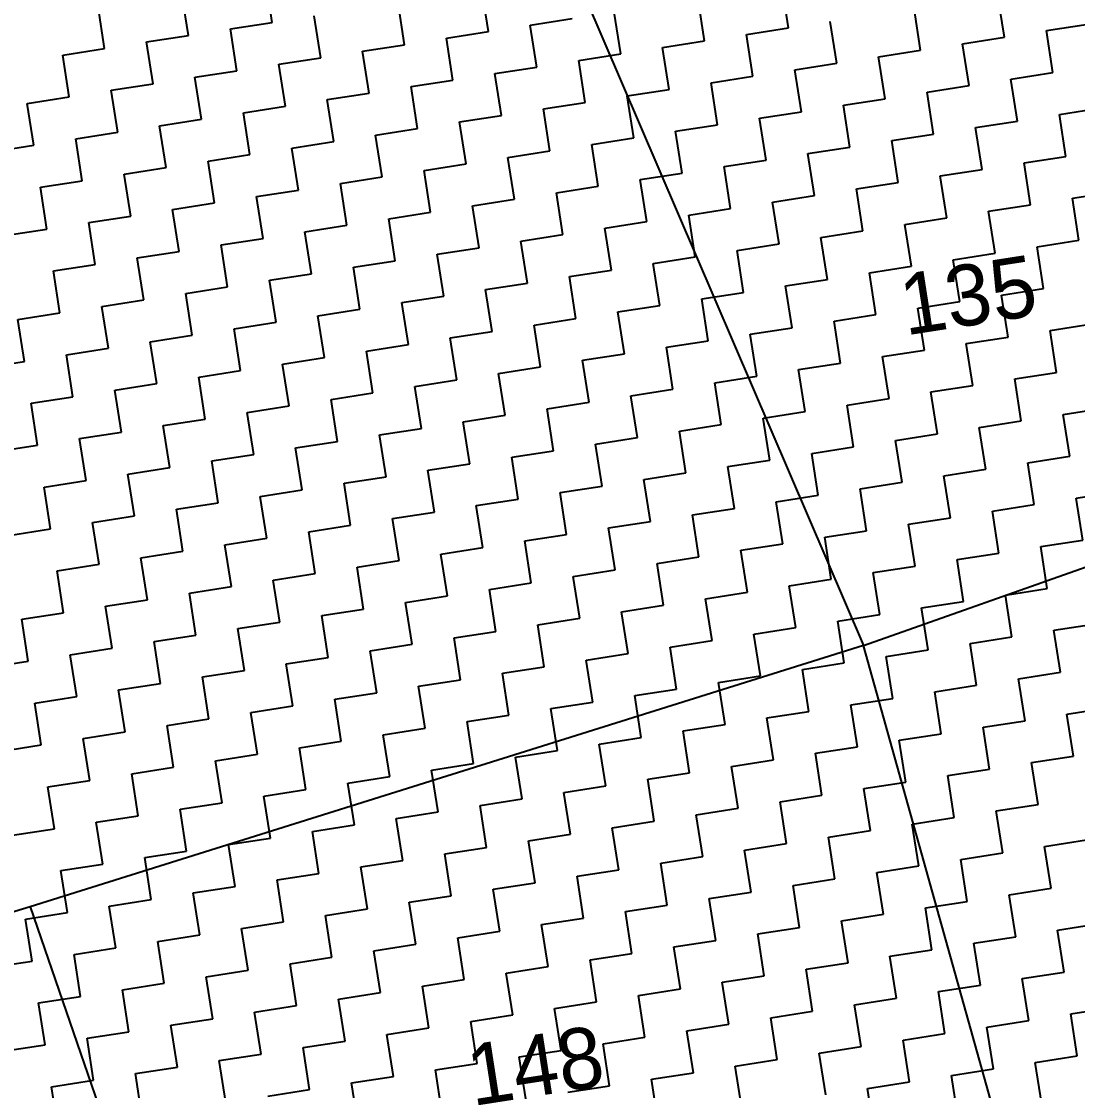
# Model space of a CAD drawing. Header units: metres. Extents: x 288488 to 290462, y 1999122 to 2001536.
# Drawn here: x 289401.4 to 289524.9, y 1999609.9 to 1999735 of the extents above; entities that cross this region are included whole.
import ezdxf
from ezdxf.enums import TextEntityAlignment as Align

# ---------------------------------------------------------------- set-up
doc = ezdxf.new("R2010")
doc.units = ezdxf.units.M
doc.header["$MEASUREMENT"] = 0
for name, color, linetype in [('POLY_HATCH', 12, 'Continuous'), ('POLY_PARCEL', 6, 'Continuous'), ('TEXT_PARCEL', 7, 'Continuous')]:
    doc.layers.add(name, color=color, linetype=linetype)
doc.styles.add('TEXT_MAP', font='')
doc.styles.get('TEXT_MAP').set_extended_font_data('Kruti Dev 050')

msp = doc.modelspace()

# ---------------------------------------------------------------- linework, layer by layer
at = {"layer": 'POLY_HATCH', "linetype": 'Continuous'}
for p, q in [((289430.74, 1999734.84), (289429.98, 1999739.74)), ((289420.94, 1999733.31), (289420.18, 1999738.21)), ((289456.01, 1999733.75), (289455.25, 1999738.65)), ((289491.08, 1999734.19), (289490.32, 1999739.09)), ((289446.21, 1999732.22), (289445.45, 1999737.13)), ((289481.28, 1999732.66), (289480.52, 1999737.56)), ((289516.35, 1999733.1), (289515.58, 1999738)), ((289411.14, 1999731.79), (289410.38, 1999736.69)), ((289471.48, 1999731.14), (289470.71, 1999736.04)), ((289506.55, 1999731.58), (289505.78, 1999736.48)), ((289425.84, 1999734.07), (289430.74, 1999734.84)), ((289436.41, 1999730.7), (289435.64, 1999735.6)), ((289460.91, 1999734.51), (289465.81, 1999735.28)), ((289461.67, 1999729.61), (289460.91, 1999734.51)), ((289496.74, 1999730.05), (289495.98, 1999734.95)), ((289521.25, 1999733.87), (289526.15, 1999734.63)), ((289416.04, 1999732.55), (289420.94, 1999733.31)), ((289426.61, 1999729.17), (289425.84, 1999734.07)), ((289451.11, 1999732.99), (289456.01, 1999733.75)), ((289486.18, 1999733.43), (289491.08, 1999734.19)), ((289486.94, 1999728.53), (289486.18, 1999733.43)), ((289522.01, 1999728.96), (289521.25, 1999733.87)), ((289416.8, 1999727.65), (289416.04, 1999732.55)), ((289441.31, 1999731.46), (289446.21, 1999732.22)), ((289451.87, 1999728.09), (289451.11, 1999732.99)), ((289476.38, 1999731.9), (289481.28, 1999732.66)), ((289477.14, 1999727), (289476.38, 1999731.9)), ((289511.45, 1999732.34), (289516.35, 1999733.1)), ((289512.21, 1999727.44), (289511.45, 1999732.34)), ((289406.24, 1999731.02), (289411.14, 1999731.79)), ((289407, 1999726.12), (289406.24, 1999731.02)), ((289431.51, 1999729.94), (289436.41, 1999730.7)), ((289442.07, 1999726.56), (289441.31, 1999731.46)), ((289466.58, 1999730.38), (289471.48, 1999731.14)), ((289501.64, 1999730.81), (289506.55, 1999731.58)), ((289502.41, 1999725.91), (289501.64, 1999730.81)), ((289432.27, 1999725.04), (289431.51, 1999729.94)), ((289456.77, 1999728.85), (289461.67, 1999729.61)), ((289467.34, 1999725.47), (289466.58, 1999730.38)), ((289491.84, 1999729.29), (289496.74, 1999730.05)), ((289421.7, 1999728.41), (289426.61, 1999729.17)), ((289422.47, 1999723.51), (289421.7, 1999728.41)), ((289457.54, 1999723.95), (289456.77, 1999728.85)), ((289482.04, 1999727.76), (289486.94, 1999728.53)), ((289492.61, 1999724.39), (289491.84, 1999729.29)), ((289517.11, 1999728.2), (289522.01, 1999728.96)), ((289517.87, 1999723.3), (289517.11, 1999728.2)), ((289411.9, 1999726.89), (289416.8, 1999727.65)), ((289412.67, 1999721.98), (289411.9, 1999726.89)), ((289446.97, 1999727.32), (289451.87, 1999728.09)), ((289447.73, 1999722.42), (289446.97, 1999727.32)), ((289472.24, 1999726.24), (289477.14, 1999727)), ((289482.8, 1999722.86), (289482.04, 1999727.76)), ((289507.31, 1999726.68), (289512.21, 1999727.44)), ((289402.1, 1999725.36), (289407, 1999726.12)), ((289437.17, 1999725.8), (289442.07, 1999726.56)), ((289437.93, 1999720.9), (289437.17, 1999725.8)), ((289473, 1999721.34), (289472.24, 1999726.24)), ((289497.51, 1999725.15), (289502.41, 1999725.91)), ((289508.07, 1999721.77), (289507.31, 1999726.68)), ((289402.86, 1999720.46), (289402.1, 1999725.36)), ((289427.37, 1999724.27), (289432.27, 1999725.04)), ((289462.44, 1999724.71), (289467.34, 1999725.47)), ((289463.2, 1999719.81), (289462.44, 1999724.71)), ((289487.7, 1999723.62), (289492.61, 1999724.39)), ((289498.27, 1999720.25), (289497.51, 1999725.15)), ((289522.77, 1999724.06), (289527.67, 1999724.83)), ((289417.57, 1999722.75), (289422.47, 1999723.51)), ((289428.13, 1999719.37), (289427.37, 1999724.27)), ((289452.64, 1999723.19), (289457.54, 1999723.95)), ((289453.4, 1999718.28), (289452.64, 1999723.19)), ((289488.47, 1999718.72), (289487.7, 1999723.62)), ((289512.97, 1999722.54), (289517.87, 1999723.3)), ((289523.54, 1999719.16), (289522.77, 1999724.06)), ((289407.76, 1999721.22), (289412.67, 1999721.98)), ((289418.33, 1999717.85), (289417.57, 1999722.75)), ((289442.83, 1999721.66), (289447.73, 1999722.42)), ((289477.9, 1999722.1), (289482.8, 1999722.86)), ((289478.67, 1999717.2), (289477.9, 1999722.1)), ((289513.73, 1999717.64), (289512.97, 1999722.54)), ((289408.53, 1999716.32), (289407.76, 1999721.22)), ((289433.03, 1999720.13), (289437.93, 1999720.9)), ((289443.6, 1999716.76), (289442.83, 1999721.66)), ((289468.1, 1999720.57), (289473, 1999721.34)), ((289503.17, 1999721.01), (289508.07, 1999721.77)), ((289503.93, 1999716.11), (289503.17, 1999721.01)), ((289397.96, 1999719.7), (289402.86, 1999720.46)), ((289433.79, 1999715.23), (289433.03, 1999720.13)), ((289458.3, 1999719.05), (289463.2, 1999719.81)), ((289468.86, 1999715.67), (289468.1, 1999720.57)), ((289493.37, 1999719.49), (289498.27, 1999720.25)), ((289494.13, 1999714.59), (289493.37, 1999719.49)), ((289423.23, 1999718.61), (289428.13, 1999719.37)), ((289423.99, 1999713.71), (289423.23, 1999718.61)), ((289448.5, 1999717.52), (289453.4, 1999718.28)), ((289459.06, 1999714.15), (289458.3, 1999719.05)), ((289483.57, 1999717.96), (289488.47, 1999718.72)), ((289518.64, 1999718.4), (289523.54, 1999719.16)), ((289519.4, 1999713.5), (289518.64, 1999718.4)), ((289413.43, 1999717.08), (289418.33, 1999717.85)), ((289414.19, 1999712.18), (289413.43, 1999717.08)), ((289449.26, 1999712.62), (289448.5, 1999717.52)), ((289473.76, 1999716.44), (289478.67, 1999717.2)), ((289484.33, 1999713.06), (289483.57, 1999717.96)), ((289508.83, 1999716.87), (289513.73, 1999717.64)), ((289403.63, 1999715.56), (289408.53, 1999716.32)), ((289438.7, 1999716), (289443.6, 1999716.76)), ((289439.46, 1999711.1), (289438.7, 1999716)), ((289463.96, 1999714.91), (289468.86, 1999715.67)), ((289474.53, 1999711.53), (289473.76, 1999716.44)), ((289499.03, 1999715.35), (289503.93, 1999716.11)), ((289509.6, 1999711.97), (289508.83, 1999716.87)), ((289404.39, 1999710.66), (289403.63, 1999715.56)), ((289428.89, 1999714.47), (289433.79, 1999715.23)), ((289429.66, 1999709.57), (289428.89, 1999714.47)), ((289464.73, 1999710.01), (289463.96, 1999714.91)), ((289489.23, 1999713.82), (289494.13, 1999714.59)), ((289499.79, 1999710.45), (289499.03, 1999715.35)), ((289524.3, 1999714.26), (289529.2, 1999715.02)), ((289419.09, 1999712.95), (289423.99, 1999713.71)), ((289454.16, 1999713.38), (289459.06, 1999714.15)), ((289454.92, 1999708.48), (289454.16, 1999713.38)), ((289489.99, 1999708.92), (289489.23, 1999713.82)), ((289514.5, 1999712.74), (289519.4, 1999713.5)), ((289525.06, 1999709.36), (289524.3, 1999714.26)), ((289409.29, 1999711.42), (289414.19, 1999712.18)), ((289419.85, 1999708.04), (289419.09, 1999712.95)), ((289444.36, 1999711.86), (289449.26, 1999712.62)), ((289479.43, 1999712.3), (289484.33, 1999713.06)), ((289480.19, 1999707.4), (289479.43, 1999712.3)), ((289504.7, 1999711.21), (289509.6, 1999711.97)), ((289515.26, 1999707.84), (289514.5, 1999712.74)), ((289399.49, 1999709.89), (289404.39, 1999710.66)), ((289410.05, 1999706.52), (289409.29, 1999711.42)), ((289434.56, 1999710.33), (289439.46, 1999711.1)), ((289445.12, 1999706.96), (289444.36, 1999711.86)), ((289469.63, 1999710.77), (289474.53, 1999711.53)), ((289470.39, 1999705.87), (289469.63, 1999710.77)), ((289505.46, 1999706.31), (289504.7, 1999711.21)), ((289424.76, 1999708.81), (289429.66, 1999709.57)), ((289435.32, 1999705.43), (289434.56, 1999710.33)), ((289459.82, 1999709.25), (289464.73, 1999710.01)), ((289494.89, 1999709.68), (289499.79, 1999710.45)), ((289495.66, 1999704.78), (289494.89, 1999709.68)), ((289425.52, 1999703.91), (289424.76, 1999708.81)), ((289450.02, 1999707.72), (289454.92, 1999708.48)), ((289460.59, 1999704.35), (289459.82, 1999709.25)), ((289485.09, 1999708.16), (289489.99, 1999708.92)), ((289485.85, 1999703.26), (289485.09, 1999708.16)), ((289520.16, 1999708.6), (289525.06, 1999709.36)), ((289520.92, 1999703.7), (289520.16, 1999708.6)), ((289414.95, 1999707.28), (289419.85, 1999708.04)), ((289415.72, 1999702.38), (289414.95, 1999707.28)), ((289440.22, 1999706.19), (289445.12, 1999706.96)), ((289450.79, 1999702.82), (289450.02, 1999707.72)), ((289475.29, 1999706.63), (289480.19, 1999707.4)), ((289510.36, 1999707.07), (289515.26, 1999707.84)), ((289511.12, 1999702.17), (289510.36, 1999707.07)), ((289405.15, 1999705.76), (289410.05, 1999706.52)), ((289405.91, 1999700.86), (289405.15, 1999705.76)), ((289440.98, 1999701.29), (289440.22, 1999706.19)), ((289465.49, 1999705.11), (289470.39, 1999705.87)), ((289476.05, 1999701.73), (289475.29, 1999706.63)), ((289500.56, 1999705.55), (289505.46, 1999706.31)), ((289430.42, 1999704.67), (289435.32, 1999705.43)), ((289431.18, 1999699.77), (289430.42, 1999704.67)), ((289466.25, 1999700.21), (289465.49, 1999705.11)), ((289490.76, 1999704.02), (289495.66, 1999704.78)), ((289501.32, 1999700.65), (289500.56, 1999705.55)), ((289420.62, 1999703.14), (289425.52, 1999703.91)), ((289421.38, 1999698.24), (289420.62, 1999703.14)), ((289455.69, 1999703.58), (289460.59, 1999704.35)), ((289456.45, 1999698.68), (289455.69, 1999703.58)), ((289480.95, 1999702.5), (289485.85, 1999703.26)), ((289491.52, 1999699.12), (289490.76, 1999704.02)), ((289516.02, 1999702.93), (289520.92, 1999703.7)), ((289410.82, 1999701.62), (289415.72, 1999702.38)), ((289445.88, 1999702.06), (289450.79, 1999702.82)), ((289446.65, 1999697.16), (289445.88, 1999702.06)), ((289481.72, 1999697.59), (289480.95, 1999702.5)), ((289506.22, 1999701.41), (289511.12, 1999702.17)), ((289516.79, 1999698.03), (289516.02, 1999702.93)), ((289401.01, 1999700.09), (289405.91, 1999700.86)), ((289411.58, 1999696.72), (289410.82, 1999701.62)), ((289436.08, 1999700.53), (289440.98, 1999701.29)), ((289471.15, 1999700.97), (289476.05, 1999701.73)), ((289471.91, 1999696.07), (289471.15, 1999700.97)), ((289496.42, 1999699.88), (289501.32, 1999700.65)), ((289506.98, 1999696.51), (289506.22, 1999701.41)), ((289401.78, 1999695.19), (289401.01, 1999700.09)), ((289426.28, 1999699.01), (289431.18, 1999699.77)), ((289436.85, 1999695.63), (289436.08, 1999700.53)), ((289461.35, 1999699.44), (289466.25, 1999700.21)), ((289462.11, 1999694.54), (289461.35, 1999699.44)), ((289497.18, 1999694.98), (289496.42, 1999699.88)), ((289521.69, 1999698.8), (289526.59, 1999699.56)), ((289416.48, 1999697.48), (289421.38, 1999698.24)), ((289427.04, 1999694.1), (289426.28, 1999699.01)), ((289451.55, 1999697.92), (289456.45, 1999698.68)), ((289486.62, 1999698.36), (289491.52, 1999699.12)), ((289487.38, 1999693.46), (289486.62, 1999698.36)), ((289522.45, 1999693.9), (289521.69, 1999698.8)), ((289417.24, 1999692.58), (289416.48, 1999697.48)), ((289441.75, 1999696.39), (289446.65, 1999697.16)), ((289452.31, 1999693.02), (289451.55, 1999697.92)), ((289476.82, 1999696.83), (289481.72, 1999697.59)), ((289511.89, 1999697.27), (289516.79, 1999698.03)), ((289512.65, 1999692.37), (289511.89, 1999697.27)), ((289406.68, 1999695.95), (289411.58, 1999696.72)), ((289407.44, 1999691.05), (289406.68, 1999695.95)), ((289431.94, 1999694.87), (289436.85, 1999695.63)), ((289442.51, 1999691.49), (289441.75, 1999696.39)), ((289467.01, 1999695.31), (289471.91, 1999696.07)), ((289477.58, 1999691.93), (289476.82, 1999696.83)), ((289502.08, 1999695.74), (289506.98, 1999696.51)), ((289502.85, 1999690.84), (289502.08, 1999695.74)), ((289396.88, 1999694.43), (289401.78, 1999695.19)), ((289432.71, 1999689.97), (289431.94, 1999694.87)), ((289457.21, 1999693.78), (289462.11, 1999694.54)), ((289467.78, 1999690.41), (289467.01, 1999695.31)), ((289492.28, 1999694.22), (289497.18, 1999694.98)), ((289422.14, 1999693.34), (289427.04, 1999694.1)), ((289422.91, 1999688.44), (289422.14, 1999693.34)), ((289457.98, 1999688.88), (289457.21, 1999693.78)), ((289482.48, 1999692.69), (289487.38, 1999693.46)), ((289493.04, 1999689.32), (289492.28, 1999694.22)), ((289517.55, 1999693.13), (289522.45, 1999693.9)), ((289518.31, 1999688.23), (289517.55, 1999693.13)), ((289412.34, 1999691.82), (289417.24, 1999692.58)), ((289447.41, 1999692.25), (289452.31, 1999693.02)), ((289448.17, 1999687.35), (289447.41, 1999692.25)), ((289472.68, 1999691.17), (289477.58, 1999691.93)), ((289483.24, 1999687.79), (289482.48, 1999692.69)), ((289507.75, 1999691.61), (289512.65, 1999692.37)), ((289402.54, 1999690.29), (289407.44, 1999691.05)), ((289413.1, 1999686.92), (289412.34, 1999691.82)), ((289437.61, 1999690.73), (289442.51, 1999691.49)), ((289438.37, 1999685.83), (289437.61, 1999690.73)), ((289473.44, 1999686.27), (289472.68, 1999691.17)), ((289497.95, 1999690.08), (289502.85, 1999690.84)), ((289508.51, 1999686.71), (289507.75, 1999691.61)), ((289403.3, 1999685.39), (289402.54, 1999690.29)), ((289427.81, 1999689.2), (289432.71, 1999689.97)), ((289462.88, 1999689.64), (289467.78, 1999690.41)), ((289463.64, 1999684.74), (289462.88, 1999689.64)), ((289498.71, 1999685.18), (289497.95, 1999690.08)), ((289523.21, 1999688.99), (289528.11, 1999689.76)), ((289418, 1999687.68), (289422.91, 1999688.44)), ((289428.57, 1999684.3), (289427.81, 1999689.2)), ((289453.07, 1999688.12), (289457.98, 1999688.88)), ((289453.84, 1999683.22), (289453.07, 1999688.12)), ((289488.14, 1999688.56), (289493.04, 1999689.32)), ((289488.91, 1999683.65), (289488.14, 1999688.56)), ((289513.41, 1999687.47), (289518.31, 1999688.23)), ((289523.98, 1999684.09), (289523.21, 1999688.99)), ((289408.2, 1999686.15), (289413.1, 1999686.92)), ((289418.77, 1999682.78), (289418, 1999687.68)), ((289443.27, 1999686.59), (289448.17, 1999687.35)), ((289478.34, 1999687.03), (289483.24, 1999687.79)), ((289479.1, 1999682.13), (289478.34, 1999687.03)), ((289514.17, 1999682.57), (289513.41, 1999687.47)), ((289408.97, 1999681.25), (289408.2, 1999686.15)), ((289433.47, 1999685.07), (289438.37, 1999685.83)), ((289444.04, 1999681.69), (289443.27, 1999686.59)), ((289468.54, 1999685.5), (289473.44, 1999686.27)), ((289503.61, 1999685.94), (289508.51, 1999686.71)), ((289504.37, 1999681.04), (289503.61, 1999685.94)), ((289398.4, 1999684.63), (289403.3, 1999685.39)), ((289434.23, 1999680.16), (289433.47, 1999685.07)), ((289458.74, 1999683.98), (289463.64, 1999684.74)), ((289469.3, 1999680.6), (289468.54, 1999685.5)), ((289493.81, 1999684.42), (289498.71, 1999685.18)), ((289494.57, 1999679.52), (289493.81, 1999684.42)), ((289423.67, 1999683.54), (289428.57, 1999684.3)), ((289424.43, 1999678.64), (289423.67, 1999683.54)), ((289448.94, 1999682.45), (289453.84, 1999683.22)), ((289459.5, 1999679.08), (289458.74, 1999683.98)), ((289484.01, 1999682.89), (289488.91, 1999683.65)), ((289519.07, 1999683.33), (289523.98, 1999684.09)), ((289519.84, 1999678.43), (289519.07, 1999683.33)), ((289413.87, 1999682.01), (289418.77, 1999682.78)), ((289414.63, 1999677.11), (289413.87, 1999682.01)), ((289449.7, 1999677.55), (289448.94, 1999682.45)), ((289474.2, 1999681.37), (289479.1, 1999682.13)), ((289484.77, 1999677.99), (289484.01, 1999682.89)), ((289509.27, 1999681.8), (289514.17, 1999682.57)), ((289404.07, 1999680.49), (289408.97, 1999681.25)), ((289439.13, 1999680.93), (289444.04, 1999681.69)), ((289439.9, 1999676.03), (289439.13, 1999680.93)), ((289474.97, 1999676.47), (289474.2, 1999681.37)), ((289499.47, 1999680.28), (289504.37, 1999681.04)), ((289510.04, 1999676.9), (289509.27, 1999681.8)), ((289404.83, 1999675.59), (289404.07, 1999680.49)), ((289429.33, 1999679.4), (289434.23, 1999680.16)), ((289430.1, 1999674.5), (289429.33, 1999679.4)), ((289464.4, 1999679.84), (289469.3, 1999680.6)), ((289465.16, 1999674.94), (289464.4, 1999679.84)), ((289489.67, 1999678.75), (289494.57, 1999679.52)), ((289500.23, 1999675.38), (289499.47, 1999680.28)), ((289524.74, 1999679.19), (289529.64, 1999679.96)), ((289419.53, 1999677.88), (289424.43, 1999678.64)), ((289454.6, 1999678.31), (289459.5, 1999679.08)), ((289455.36, 1999673.41), (289454.6, 1999678.31)), ((289490.43, 1999673.85), (289489.67, 1999678.75)), ((289514.94, 1999677.67), (289519.84, 1999678.43)), ((289525.5, 1999674.29), (289524.74, 1999679.19)), ((289409.73, 1999676.35), (289414.63, 1999677.11)), ((289420.29, 1999672.98), (289419.53, 1999677.88)), ((289444.8, 1999676.79), (289449.7, 1999677.55)), ((289479.87, 1999677.23), (289484.77, 1999677.99)), ((289480.63, 1999672.33), (289479.87, 1999677.23)), ((289505.13, 1999676.14), (289510.04, 1999676.9)), ((289515.7, 1999672.77), (289514.94, 1999677.67)), ((289410.49, 1999671.45), (289409.73, 1999676.35)), ((289435, 1999675.26), (289439.9, 1999676.03)), ((289445.56, 1999671.89), (289444.8, 1999676.79)), ((289470.07, 1999675.7), (289474.97, 1999676.47)), ((289470.83, 1999670.8), (289470.07, 1999675.7)), ((289505.9, 1999671.24), (289505.13, 1999676.14)), ((289399.93, 1999674.82), (289404.83, 1999675.59)), ((289425.19, 1999673.74), (289430.1, 1999674.5)), ((289435.76, 1999670.36), (289435, 1999675.26)), ((289460.26, 1999674.18), (289465.16, 1999674.94)), ((289495.33, 1999674.62), (289500.23, 1999675.38)), ((289496.1, 1999669.71), (289495.33, 1999674.62)), ((289425.96, 1999668.84), (289425.19, 1999673.74)), ((289450.46, 1999672.65), (289455.36, 1999673.41)), ((289461.03, 1999669.28), (289460.26, 1999674.18)), ((289485.53, 1999673.09), (289490.43, 1999673.85)), ((289520.6, 1999673.53), (289525.5, 1999674.29)), ((289521.36, 1999668.63), (289520.6, 1999673.53)), ((289415.39, 1999672.21), (289420.29, 1999672.98)), ((289416.16, 1999667.31), (289415.39, 1999672.21)), ((289440.66, 1999671.13), (289445.56, 1999671.89)), ((289451.22, 1999667.75), (289450.46, 1999672.65)), ((289475.73, 1999671.56), (289480.63, 1999672.33)), ((289486.29, 1999668.19), (289485.53, 1999673.09)), ((289510.8, 1999672), (289515.7, 1999672.77)), ((289511.56, 1999667.1), (289510.8, 1999672)), ((289405.59, 1999670.69), (289410.49, 1999671.45)), ((289406.35, 1999665.79), (289405.59, 1999670.69)), ((289441.42, 1999666.22), (289440.66, 1999671.13)), ((289465.93, 1999670.04), (289470.83, 1999670.8)), ((289476.49, 1999666.66), (289475.73, 1999671.56)), ((289501, 1999670.48), (289505.9, 1999671.24)), ((289430.86, 1999669.6), (289435.76, 1999670.36)), ((289431.62, 1999664.7), (289430.86, 1999669.6)), ((289466.69, 1999665.14), (289465.93, 1999670.04)), ((289491.19, 1999668.95), (289496.1, 1999669.71)), ((289501.76, 1999665.58), (289501, 1999670.48)), ((289421.06, 1999668.07), (289425.96, 1999668.84)), ((289456.13, 1999668.51), (289461.03, 1999669.28)), ((289456.89, 1999663.61), (289456.13, 1999668.51)), ((289481.39, 1999667.43), (289486.29, 1999668.19)), ((289491.96, 1999664.05), (289491.19, 1999668.95)), ((289516.46, 1999667.86), (289521.36, 1999668.63)), ((289411.25, 1999666.55), (289416.16, 1999667.31)), ((289421.82, 1999663.17), (289421.06, 1999668.07)), ((289446.32, 1999666.99), (289451.22, 1999667.75)), ((289447.09, 1999662.09), (289446.32, 1999666.99)), ((289482.16, 1999662.53), (289481.39, 1999667.43)), ((289506.66, 1999666.34), (289511.56, 1999667.1)), ((289517.22, 1999662.96), (289516.46, 1999667.86)), ((289401.45, 1999665.02), (289406.35, 1999665.79)), ((289412.02, 1999661.65), (289411.25, 1999666.55)), ((289436.52, 1999665.46), (289441.42, 1999666.22)), ((289471.59, 1999665.9), (289476.49, 1999666.66)), ((289472.35, 1999661), (289471.59, 1999665.9)), ((289507.42, 1999661.44), (289506.66, 1999666.34)), ((289402.22, 1999660.12), (289401.45, 1999665.02)), ((289426.72, 1999663.94), (289431.62, 1999664.7)), ((289437.28, 1999660.56), (289436.52, 1999665.46)), ((289461.79, 1999664.37), (289466.69, 1999665.14)), ((289462.55, 1999659.47), (289461.79, 1999664.37)), ((289496.86, 1999664.81), (289501.76, 1999665.58)), ((289497.62, 1999659.91), (289496.86, 1999664.81)), ((289522.13, 1999663.73), (289527.03, 1999664.49)), ((289416.92, 1999662.41), (289421.82, 1999663.17)), ((289427.48, 1999659.04), (289426.72, 1999663.94)), ((289451.99, 1999662.85), (289456.89, 1999663.61)), ((289487.06, 1999663.29), (289491.96, 1999664.05)), ((289487.82, 1999658.39), (289487.06, 1999663.29)), ((289522.89, 1999658.83), (289522.13, 1999663.73)), ((289417.68, 1999657.51), (289416.92, 1999662.41)), ((289442.19, 1999661.32), (289447.09, 1999662.09)), ((289452.75, 1999657.95), (289451.99, 1999662.85)), ((289477.25, 1999661.76), (289482.16, 1999662.53)), ((289512.32, 1999662.2), (289517.22, 1999662.96)), ((289513.09, 1999657.3), (289512.32, 1999662.2)), ((289407.12, 1999660.88), (289412.02, 1999661.65)), ((289407.88, 1999655.98), (289407.12, 1999660.88)), ((289442.95, 1999656.42), (289442.19, 1999661.32)), ((289467.45, 1999660.24), (289472.35, 1999661)), ((289478.02, 1999656.86), (289477.25, 1999661.76)), ((289502.52, 1999660.68), (289507.42, 1999661.44)), ((289503.28, 1999655.77), (289502.52, 1999660.68)), ((289397.31, 1999659.36), (289402.22, 1999660.12)), ((289432.38, 1999659.8), (289437.28, 1999660.56)), ((289433.15, 1999654.9), (289432.38, 1999659.8)), ((289457.65, 1999658.71), (289462.55, 1999659.47)), ((289468.22, 1999655.34), (289467.45, 1999660.24)), ((289492.72, 1999659.15), (289497.62, 1999659.91)), ((289422.58, 1999658.27), (289427.48, 1999659.04)), ((289423.34, 1999653.37), (289422.58, 1999658.27)), ((289458.41, 1999653.81), (289457.65, 1999658.71)), ((289482.92, 1999657.62), (289487.82, 1999658.39)), ((289493.48, 1999654.25), (289492.72, 1999659.15)), ((289517.99, 1999658.06), (289522.89, 1999658.83)), ((289412.78, 1999656.75), (289417.68, 1999657.51)), ((289447.85, 1999657.19), (289452.75, 1999657.95)), ((289448.61, 1999652.28), (289447.85, 1999657.19)), ((289473.12, 1999656.1), (289478.02, 1999656.86)), ((289483.68, 1999652.72), (289482.92, 1999657.62)), ((289508.19, 1999656.54), (289513.09, 1999657.3)), ((289518.75, 1999653.16), (289517.99, 1999658.06)), ((289402.98, 1999655.22), (289407.88, 1999655.98)), ((289413.54, 1999651.85), (289412.78, 1999656.75)), ((289438.05, 1999655.66), (289442.95, 1999656.42)), ((289438.81, 1999650.76), (289438.05, 1999655.66)), ((289473.88, 1999651.2), (289473.12, 1999656.1)), ((289498.38, 1999655.01), (289503.28, 1999655.77)), ((289508.95, 1999651.64), (289508.19, 1999656.54)), ((289403.74, 1999650.32), (289402.98, 1999655.22)), ((289428.25, 1999654.13), (289433.15, 1999654.9)), ((289463.31, 1999654.57), (289468.22, 1999655.34)), ((289464.08, 1999649.67), (289463.31, 1999654.57)), ((289499.15, 1999650.11), (289498.38, 1999655.01)), ((289523.65, 1999653.92), (289528.55, 1999654.69)), ((289418.44, 1999652.61), (289423.34, 1999653.37)), ((289429.01, 1999649.23), (289428.25, 1999654.13)), ((289453.51, 1999653.05), (289458.41, 1999653.81)), ((289488.58, 1999653.49), (289493.48, 1999654.25)), ((289489.34, 1999648.59), (289488.58, 1999653.49)), ((289513.85, 1999652.4), (289518.75, 1999653.16)), ((289524.41, 1999649.02), (289523.65, 1999653.92)), ((289408.64, 1999651.08), (289413.54, 1999651.85)), ((289419.21, 1999647.71), (289418.44, 1999652.61)), ((289443.71, 1999651.52), (289448.61, 1999652.28)), ((289454.28, 1999648.15), (289453.51, 1999653.05)), ((289478.78, 1999651.96), (289483.68, 1999652.72)), ((289479.54, 1999647.06), (289478.78, 1999651.96)), ((289514.61, 1999647.5), (289513.85, 1999652.4)), ((289409.4, 1999646.18), (289408.64, 1999651.08)), ((289433.91, 1999650), (289438.81, 1999650.76)), ((289444.47, 1999646.62), (289443.71, 1999651.52)), ((289468.98, 1999650.43), (289473.88, 1999651.2)), ((289504.05, 1999650.87), (289508.95, 1999651.64)), ((289504.81, 1999645.97), (289504.05, 1999650.87)), ((289398.84, 1999649.56), (289403.74, 1999650.32)), ((289434.67, 1999645.1), (289433.91, 1999650)), ((289459.18, 1999648.91), (289464.08, 1999649.67)), ((289469.74, 1999645.53), (289468.98, 1999650.43)), ((289494.25, 1999649.35), (289499.15, 1999650.11)), ((289495.01, 1999644.45), (289494.25, 1999649.35)), ((289424.11, 1999648.47), (289429.01, 1999649.23)), ((289424.87, 1999643.57), (289424.11, 1999648.47)), ((289449.37, 1999647.38), (289454.28, 1999648.15)), ((289459.94, 1999644.01), (289459.18, 1999648.91)), ((289484.44, 1999647.82), (289489.34, 1999648.59)), ((289519.51, 1999648.26), (289524.41, 1999649.02)), ((289520.28, 1999643.36), (289519.51, 1999648.26)), ((289414.31, 1999646.94), (289419.21, 1999647.71)), ((289415.07, 1999642.04), (289414.31, 1999646.94)), ((289450.14, 1999642.48), (289449.37, 1999647.38)), ((289474.64, 1999646.3), (289479.54, 1999647.06)), ((289485.21, 1999642.92), (289484.44, 1999647.82)), ((289509.71, 1999646.74), (289514.61, 1999647.5)), ((289404.5, 1999645.42), (289409.4, 1999646.18)), ((289439.57, 1999645.86), (289444.47, 1999646.62)), ((289440.34, 1999640.96), (289439.57, 1999645.86)), ((289475.4, 1999641.4), (289474.64, 1999646.3)), ((289499.91, 1999645.21), (289504.81, 1999645.97)), ((289510.47, 1999641.83), (289509.71, 1999646.74)), ((289405.27, 1999640.52), (289404.5, 1999645.42)), ((289429.77, 1999644.33), (289434.67, 1999645.1)), ((289464.84, 1999644.77), (289469.74, 1999645.53)), ((289465.6, 1999639.87), (289464.84, 1999644.77)), ((289490.11, 1999643.68), (289495.01, 1999644.45)), ((289500.67, 1999640.31), (289499.91, 1999645.21)), ((289419.97, 1999642.81), (289424.87, 1999643.57)), ((289430.53, 1999639.43), (289429.77, 1999644.33)), ((289455.04, 1999643.25), (289459.94, 1999644.01)), ((289455.8, 1999638.34), (289455.04, 1999643.25)), ((289490.87, 1999638.78), (289490.11, 1999643.68)), ((289515.38, 1999642.6), (289520.28, 1999643.36)), ((289410.17, 1999641.28), (289415.07, 1999642.04)), ((289420.73, 1999637.91), (289419.97, 1999642.81)), ((289445.24, 1999641.72), (289450.14, 1999642.48)), ((289480.31, 1999642.16), (289485.21, 1999642.92)), ((289481.07, 1999637.26), (289480.31, 1999642.16)), ((289516.14, 1999637.7), (289515.38, 1999642.6)), ((289410.93, 1999636.38), (289410.17, 1999641.28)), ((289435.43, 1999640.19), (289440.34, 1999640.96)), ((289446, 1999636.82), (289445.24, 1999641.72)), ((289470.5, 1999640.63), (289475.4, 1999641.4)), ((289471.27, 1999635.73), (289470.5, 1999640.63)), ((289505.57, 1999641.07), (289510.47, 1999641.83)), ((289506.34, 1999636.17), (289505.57, 1999641.07)), ((289400.37, 1999639.76), (289405.27, 1999640.52)), ((289425.63, 1999638.67), (289430.53, 1999639.43)), ((289436.2, 1999635.29), (289435.43, 1999640.19)), ((289460.7, 1999639.11), (289465.6, 1999639.87)), ((289495.77, 1999639.55), (289500.67, 1999640.31)), ((289496.53, 1999634.65), (289495.77, 1999639.55)), ((289426.4, 1999633.77), (289425.63, 1999638.67)), ((289450.9, 1999637.58), (289455.8, 1999638.34)), ((289461.47, 1999634.21), (289460.7, 1999639.11)), ((289485.97, 1999638.02), (289490.87, 1999638.78)), ((289521.04, 1999638.46), (289525.94, 1999639.22)), ((289521.8, 1999633.56), (289521.04, 1999638.46)), ((289415.83, 1999637.14), (289420.73, 1999637.91)), ((289416.59, 1999632.24), (289415.83, 1999637.14)), ((289451.66, 1999632.68), (289450.9, 1999637.58)), ((289476.17, 1999636.5), (289481.07, 1999637.26)), ((289486.73, 1999633.12), (289485.97, 1999638.02)), ((289511.24, 1999636.93), (289516.14, 1999637.7)), ((289512, 1999632.03), (289511.24, 1999636.93)), ((289406.03, 1999635.62), (289410.93, 1999636.38)), ((289406.79, 1999630.72), (289406.03, 1999635.62)), ((289441.1, 1999636.06), (289446, 1999636.82)), ((289441.86, 1999631.16), (289441.1, 1999636.06)), ((289466.37, 1999634.97), (289471.27, 1999635.73)), ((289476.93, 1999631.59), (289476.17, 1999636.5)), ((289501.44, 1999635.41), (289506.34, 1999636.17)), ((289431.3, 1999634.53), (289436.2, 1999635.29)), ((289432.06, 1999629.63), (289431.3, 1999634.53)), ((289467.13, 1999630.07), (289466.37, 1999634.97)), ((289491.63, 1999633.88), (289496.53, 1999634.65)), ((289502.2, 1999630.51), (289501.44, 1999635.41)), ((289421.49, 1999633.01), (289426.4, 1999633.77)), ((289456.56, 1999633.44), (289461.47, 1999634.21)), ((289457.33, 1999628.54), (289456.56, 1999633.44)), ((289481.83, 1999632.36), (289486.73, 1999633.12)), ((289492.4, 1999628.98), (289491.63, 1999633.88)), ((289516.9, 1999632.8), (289521.8, 1999633.56)), ((289411.69, 1999631.48), (289416.59, 1999632.24)), ((289422.26, 1999628.1), (289421.49, 1999633.01)), ((289446.76, 1999631.92), (289451.66, 1999632.68)), ((289447.53, 1999627.02), (289446.76, 1999631.92)), ((289482.59, 1999627.46), (289481.83, 1999632.36)), ((289507.1, 1999631.27), (289512, 1999632.03)), ((289517.66, 1999627.89), (289516.9, 1999632.8)), ((289401.89, 1999629.95), (289406.79, 1999630.72)), ((289412.46, 1999626.58), (289411.69, 1999631.48)), ((289436.96, 1999630.39), (289441.86, 1999631.16)), ((289472.03, 1999630.83), (289476.93, 1999631.59)), ((289472.79, 1999625.93), (289472.03, 1999630.83)), ((289507.86, 1999626.37), (289507.1, 1999631.27)), ((289402.65, 1999625.05), (289401.89, 1999629.95)), ((289427.16, 1999628.87), (289432.06, 1999629.63)), ((289437.72, 1999625.49), (289436.96, 1999630.39)), ((289462.23, 1999629.31), (289467.13, 1999630.07)), ((289497.3, 1999629.74), (289502.2, 1999630.51)), ((289498.06, 1999624.84), (289497.3, 1999629.74)), ((289522.56, 1999628.66), (289527.47, 1999629.42)), ((289417.36, 1999627.34), (289422.26, 1999628.1)), ((289427.92, 1999623.97), (289427.16, 1999628.87)), ((289452.43, 1999627.78), (289457.33, 1999628.54)), ((289462.99, 1999624.4), (289462.23, 1999629.31)), ((289487.5, 1999628.22), (289492.4, 1999628.98)), ((289488.26, 1999623.32), (289487.5, 1999628.22)), ((289523.33, 1999623.76), (289522.56, 1999628.66)), ((289418.12, 1999622.44), (289417.36, 1999627.34)), ((289442.62, 1999626.25), (289447.53, 1999627.02)), ((289453.19, 1999622.88), (289452.43, 1999627.78)), ((289477.69, 1999626.69), (289482.59, 1999627.46)), ((289512.76, 1999627.13), (289517.66, 1999627.89)), ((289513.53, 1999622.23), (289512.76, 1999627.13)), ((289407.56, 1999625.82), (289412.46, 1999626.58)), ((289408.32, 1999620.91), (289407.56, 1999625.82)), ((289443.39, 1999621.35), (289442.62, 1999626.25)), ((289467.89, 1999625.17), (289472.79, 1999625.93)), ((289478.46, 1999621.79), (289477.69, 1999626.69)), ((289502.96, 1999625.61), (289507.86, 1999626.37)), ((289503.72, 1999620.71), (289502.96, 1999625.61)), ((289397.75, 1999624.29), (289402.65, 1999625.05)), ((289432.82, 1999624.73), (289437.72, 1999625.49)), ((289433.59, 1999619.83), (289432.82, 1999624.73)), ((289458.09, 1999623.64), (289462.99, 1999624.4)), ((289468.65, 1999620.27), (289467.89, 1999625.17)), ((289493.16, 1999624.08), (289498.06, 1999624.84)), ((289423.02, 1999623.2), (289427.92, 1999623.97)), ((289423.78, 1999618.3), (289423.02, 1999623.2)), ((289458.85, 1999618.74), (289458.09, 1999623.64)), ((289483.36, 1999622.56), (289488.26, 1999623.32)), ((289493.92, 1999619.18), (289493.16, 1999624.08)), ((289518.43, 1999622.99), (289523.33, 1999623.76)), ((289413.22, 1999621.68), (289418.12, 1999622.44)), ((289448.29, 1999622.12), (289453.19, 1999622.88)), ((289449.05, 1999617.22), (289448.29, 1999622.12)), ((289484.12, 1999617.65), (289483.36, 1999622.56)), ((289508.62, 1999621.47), (289513.53, 1999622.23)), ((289519.19, 1999618.09), (289518.43, 1999622.99)), ((289403.42, 1999620.15), (289408.32, 1999620.91)), ((289413.98, 1999616.78), (289413.22, 1999621.68)), ((289438.49, 1999620.59), (289443.39, 1999621.35)), ((289439.25, 1999615.69), (289438.49, 1999620.59)), ((289473.56, 1999621.03), (289478.46, 1999621.79)), ((289474.32, 1999616.13), (289473.56, 1999621.03)), ((289498.82, 1999619.94), (289503.72, 1999620.71)), ((289509.39, 1999616.57), (289508.62, 1999621.47)), ((289404.18, 1999615.25), (289403.42, 1999620.15)), ((289428.68, 1999619.07), (289433.59, 1999619.83)), ((289463.75, 1999619.5), (289468.65, 1999620.27)), ((289464.52, 1999614.6), (289463.75, 1999619.5)), ((289499.59, 1999615.04), (289498.82, 1999619.94)), ((289524.09, 1999618.86), (289528.99, 1999619.62)), ((289418.88, 1999617.54), (289423.78, 1999618.3)), ((289429.45, 1999614.16), (289428.68, 1999619.07)), ((289453.95, 1999617.98), (289458.85, 1999618.74)), ((289489.02, 1999618.42), (289493.92, 1999619.18)), ((289489.78, 1999613.52), (289489.02, 1999618.42)), ((289514.29, 1999617.33), (289519.19, 1999618.09)), ((289524.85, 1999613.95), (289524.09, 1999618.86)), ((289419.65, 1999612.64), (289418.88, 1999617.54)), ((289444.15, 1999616.45), (289449.05, 1999617.22)), ((289454.71, 1999613.08), (289453.95, 1999617.98)), ((289479.22, 1999616.89), (289484.12, 1999617.65)), ((289479.98, 1999611.99), (289479.22, 1999616.89)), ((289515.05, 1999612.43), (289514.29, 1999617.33)), ((289409.08, 1999616.01), (289413.98, 1999616.78)), ((289409.84, 1999611.11), (289409.08, 1999616.01)), ((289434.35, 1999614.93), (289439.25, 1999615.69)), ((289444.91, 1999611.55), (289444.15, 1999616.45)), ((289469.42, 1999615.37), (289474.32, 1999616.13)), ((289504.49, 1999615.8), (289509.39, 1999616.57)), ((289505.25, 1999610.9), (289504.49, 1999615.8)), ((289399.28, 1999614.49), (289404.18, 1999615.25)), ((289435.11, 1999610.03), (289434.35, 1999614.93)), ((289459.62, 1999613.84), (289464.52, 1999614.6)), ((289470.18, 1999610.46), (289469.42, 1999615.37)), ((289494.68, 1999614.28), (289499.59, 1999615.04)), ((289424.55, 1999613.4), (289429.45, 1999614.16)), ((289425.31, 1999608.5), (289424.55, 1999613.4)), ((289449.81, 1999612.31), (289454.71, 1999613.08)), ((289460.38, 1999608.94), (289459.62, 1999613.84)), ((289484.88, 1999612.75), (289489.78, 1999613.52)), ((289495.45, 1999609.38), (289494.68, 1999614.28)), ((289519.95, 1999613.19), (289524.85, 1999613.95)), ((289520.71, 1999608.29), (289519.95, 1999613.19)), ((289414.74, 1999611.88), (289419.65, 1999612.64)), ((289415.51, 1999606.97), (289414.74, 1999611.88)), ((289450.58, 1999607.41), (289449.81, 1999612.31)), ((289475.08, 1999611.23), (289479.98, 1999611.99)), ((289485.65, 1999607.85), (289484.88, 1999612.75)), ((289510.15, 1999611.67), (289515.05, 1999612.43)), ((289404.94, 1999610.35), (289409.84, 1999611.11)), ((289440.01, 1999610.79), (289444.91, 1999611.55)), ((289440.77, 1999605.89), (289440.01, 1999610.79)), ((289475.84, 1999606.33), (289475.08, 1999611.23)), ((289500.35, 1999610.14), (289505.25, 1999610.9)), ((289510.91, 1999606.77), (289510.15, 1999611.67)), ((289405.71, 1999605.45), (289404.94, 1999610.35)), ((289430.21, 1999609.26), (289435.11, 1999610.03)), ((289465.28, 1999609.7), (289470.18, 1999610.46)), ((289501.11, 1999605.24), (289500.35, 1999610.14))]:
    msp.add_line(p, q, dxfattribs=at)
at = {"layer": 'POLY_PARCEL'}
for p, q in [((289441.87, 1999797.12), (289499.85, 1999661.95)), ((289499.85, 1999661.95), (289550.28, 1999679.77)), ((289499.85, 1999661.95), (289402.45, 1999631.37)), ((289520.37, 1999588.72), (289499.85, 1999661.95)), ((289402.45, 1999631.37), (289370.34, 1999621.96)), ((289402.45, 1999631.37), (289414.67, 1999595.88))]:
    msp.add_line(p, q, dxfattribs=at)

# ---------------------------------------------------------------- texts
at = {"layer": 'TEXT_PARCEL', "style": 'TEXT_MAP'}
for s, p in [('135', (289512.09, 1999702.96)), ('148', (289461.47, 1999612.83))]:
    msp.add_text(s, height=7.142, rotation=8.8469, dxfattribs=at).set_placement(p, align=Align.MIDDLE)

doc.saveas('drawing.dxf')
